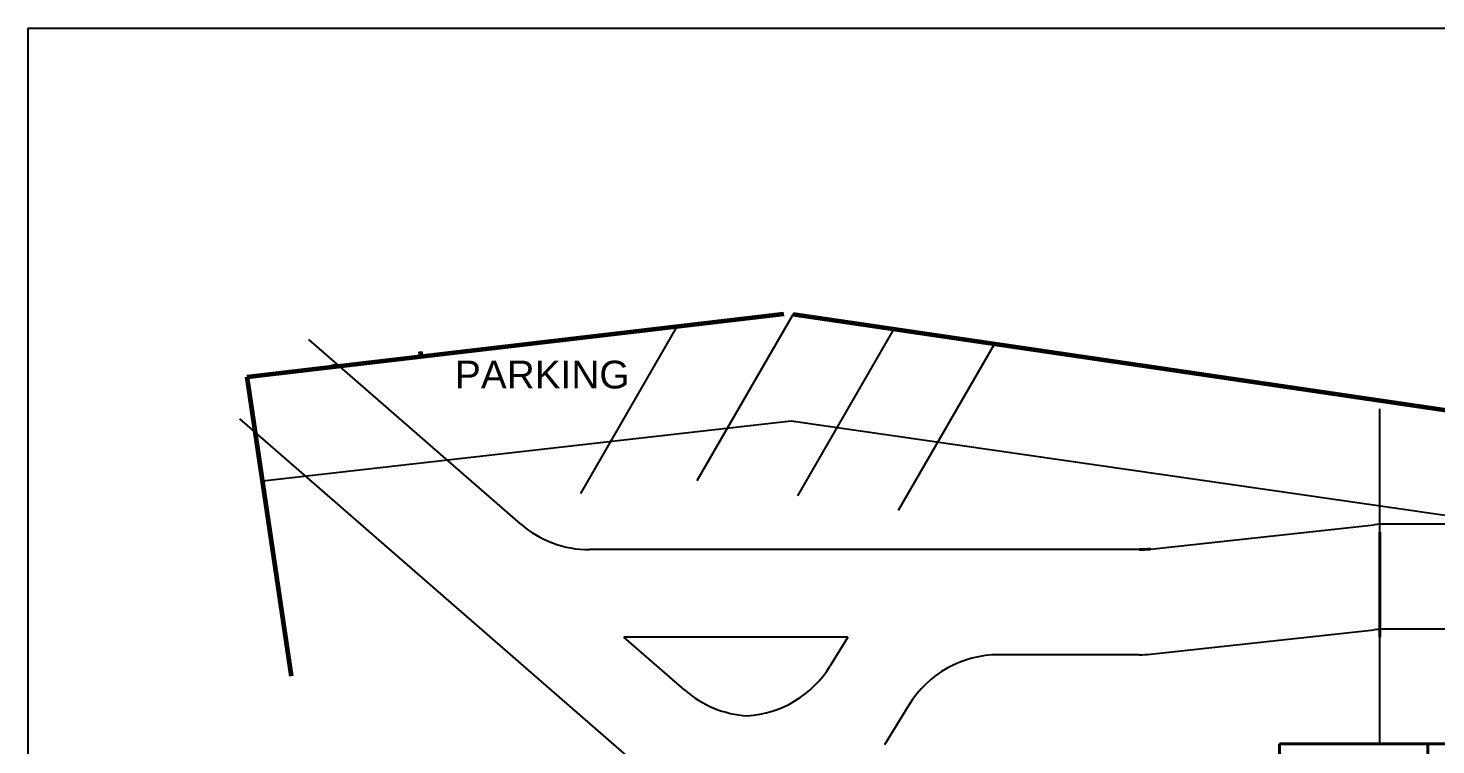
# Model space of a CAD drawing. Header units: metres. Extents: x -353 to 1688, y -477 to 135.
# Drawn here: x -346.45 to -306.27, y -221.39 to -200.92 of the extents above; entities that cross this region are included whole.
import ezdxf

# ---------------------------------------------------------------- set-up
doc = ezdxf.new("R2010")
doc.units = ezdxf.units.M
doc.header["$MEASUREMENT"] = 0
doc.linetypes.add('ACAD_ISO04W100', pattern=[30, 24, -3, 0, -3])
doc.layers.add('CIRCULATION', color=8, linetype='Continuous')
doc.layers.add('SITE BOUNDARY', color=6, linetype='ACAD_ISO04W100', lineweight=60)
doc.layers.add('WALL', color=2, linetype='Continuous', lineweight=40)
doc.layers.add('STAIR', color=231, linetype='Continuous', plot=False)
doc.layers.add('TEXT', color=141, linetype='Continuous', plot=False)
doc.styles.get("Standard").update_dxf_attribs({"font": 'arial.ttf'})

msp = doc.modelspace()

# ---------------------------------------------------------------- linework, layer by layer
at = {"layer": 'CIRCULATION'}
for p, q in [((-324.61149, -209.08752), (-327.36149, -213.85066)), ((-327.93445, -209.44305), (-330.68445, -214.20619)), ((-321.73833, -209.51106), (-324.48833, -214.2742)), ((-332.39642, -215.07602), (-338.43569, -209.81486)), ((-318.86517, -209.9346), (-321.61517, -214.69774)), ((-328.78053, -222.20477), (-340.40628, -212.07689)), ((-314.41357, -215.79647), (-308.02679, -215.10319)), ((-283.89445, -215.08567), (-307.70305, -215.08567)), ((-314.73732, -215.81399), (-330.42583, -215.81399)), ((-314.41357, -218.79647), (-308.02679, -218.10319)), ((-283.89445, -218.08567), (-307.70305, -218.08567)), ((-327.70311, -219.82776), (-329.44076, -218.31399)), ((-323.05377, -218.31399), (-329.44076, -218.31399)), ((-323.05377, -218.31399), (-323.54995, -219.12766)), ((-314.73732, -218.81399), (-318.74613, -218.81399)), ((-321.30746, -220.25206), (-322.00015, -221.38798))]:
    msp.add_line(p, q, dxfattribs=at)
for centre, start, end in [((-330.42583, -212.81399), 228.938965, 270), ((-307.70305, -218.08567), 90, 96.195191), ((-314.73732, -212.81399), 270, 276.195191), ((-307.70305, -221.08567), 90, 96.195191), ((-318.74613, -221.81399), 90, 148.624603), ((-314.73732, -215.81399), 270, 276.195191), ((-326.11127, -217.56573), 273.619221, 328.624603), ((-325.73252, -217.56573), 228.938965, 266.380779)]:
    msp.add_arc(centre, 3, start, end, dxfattribs=at)
at = {"layer": 'Defpoints'}
for p, q in [((-337.71466, -210.59156), (-337.72567, -210.51719)), ((-335.2306, -210.29985), (-335.25262, -210.15112)), ((-340.19872, -210.88327), (-339.7529, -213.84995)), ((-339.7529, -213.84995), (-324.66406, -212.13978)), ((-324.66406, -212.13978), (-301.23685, -215.51265))]:
    msp.add_line(p, q, dxfattribs=at)
msp.add_lwpolyline([(-272.19718, -305.92207), (-346.44718, -305.92207), (-346.44718, -200.92207), (-272.19718, -200.92207)], close=True, dxfattribs=at)
at = {"layer": 'SITE BOUNDARY'}
for p, q in [((-340.19872, -210.88327), (-324.87396, -209.08365)), ((-324.61149, -209.08752), (-278.14173, -215.93779)), ((-337.71466, -210.59156), (-337.72567, -210.51719)), ((-335.2306, -210.29985), (-335.25262, -210.15112)), ((-330.11929, -278.97673), (-340.19872, -210.88327))]:
    msp.add_line(p, q, dxfattribs=at)
at = {"layer": 'STAIR'}
msp.add_line((-307.86539, -221.359), (-307.86539, -211.79198), dxfattribs=at)
at = {"layer": 'WALL'}
for p, q in [((-307.86539, -215.31399), (-307.86539, -218.31399)), ((-310.72539, -221.359), (-310.72539, -224.719)), ((-300.3927, -221.359), (-310.72539, -221.359)), ((-306.49539, -223.6426), (-306.49539, -221.35344))]:
    msp.add_line(p, q, dxfattribs=at)
msp.add_arc((-314.73732, -212.81399), 3, 270, 276.195191, dxfattribs=at)

# ---------------------------------------------------------------- texts
at = {"layer": 'TEXT', "insert": (-334.2636, -210.41863), "char_height": 0.792453, "attachment_point": 1}
msp.add_mtext_dynamic_manual_height_columns('PARKING', width=0.3681957, gutter_width=3.96227, heights=[0], dxfattribs=at)

doc.saveas('drawing.dxf')
